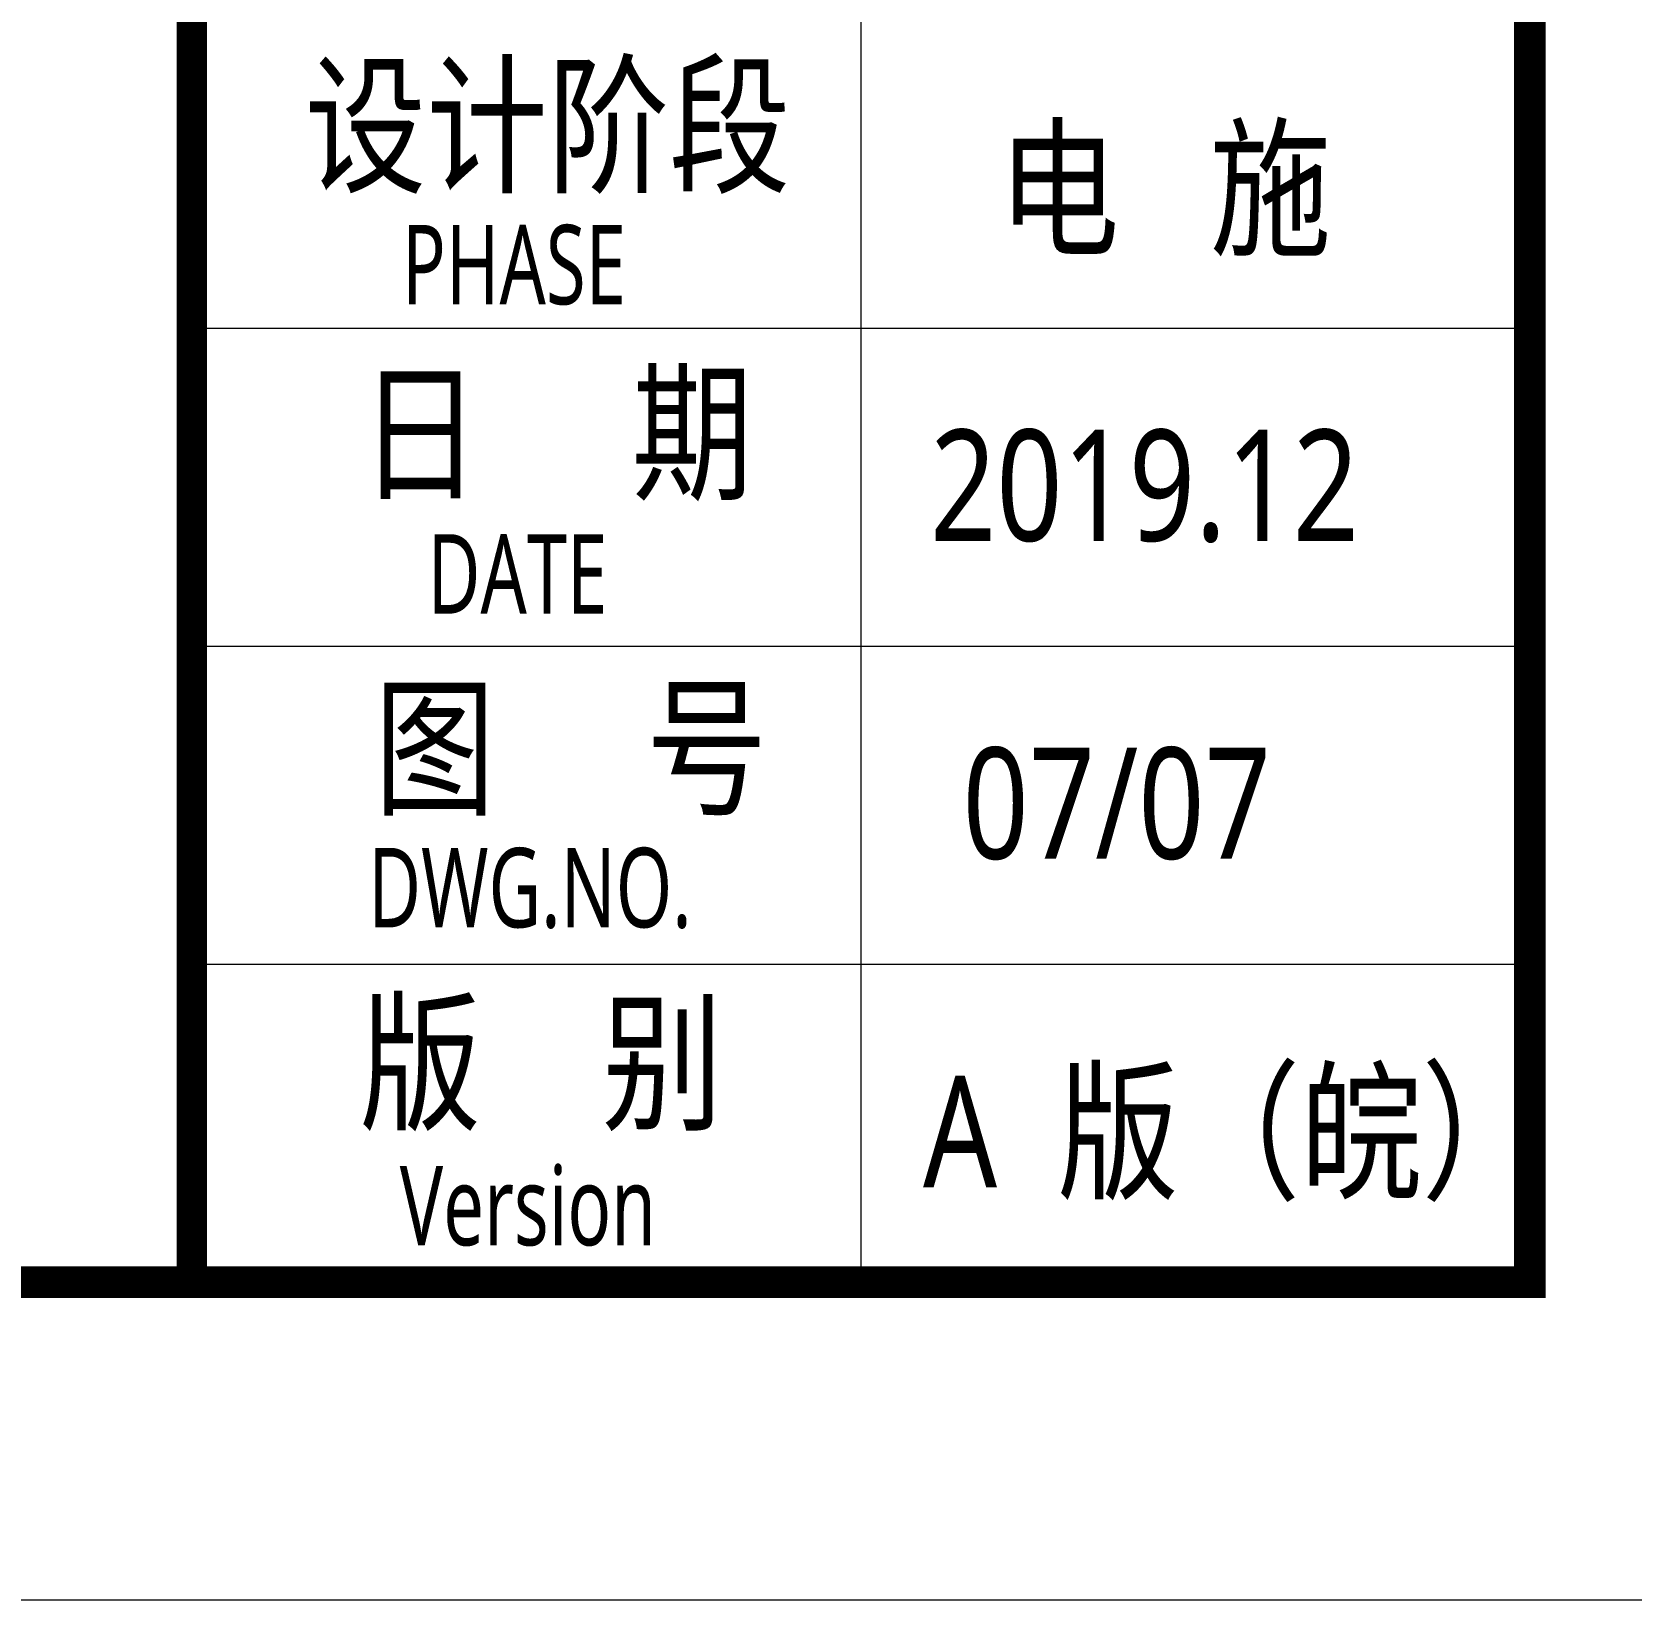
# Model space of a CAD drawing. Header units: inches. Extents: x -3272461 to -2504170, y 403793 to 1071042.
# Drawn here: x -2949271 to -2941720, y 492131 to 499529 of the extents above; entities that cross this region are included whole.
import ezdxf
from ezdxf.enums import TextEntityAlignment as Align

# ---------------------------------------------------------------- set-up
doc = ezdxf.new("R2010")
doc.units = ezdxf.units.IN
doc.header["$LTSCALE"] = 1000
doc.header["$MEASUREMENT"] = 0
doc.layers.get('0').update_dxf_attribs({"lineweight": 18})
doc.layers.add('0-TK', color=4, linetype='Continuous', lineweight=18)
doc.layers.add('PUB_TITLE', color=153, linetype='Continuous', lineweight=18)
doc.styles.add('-黑体', font='', dxfattribs={"width": 0.7})
doc.styles.get('-黑体').set_extended_font_data('微软雅黑')

msp = doc.modelspace()

# ---------------------------------------------------------------- linework, layer by layer
at = {"layer": '0-TK'}
msp.add_lwpolyline([(-2948516.4, 493630.6, 144, 144, 0), (-2948516.4, 553630.6, 144, 144, 0)], format="xyseb", dxfattribs=at)
at = {"layer": 'PUB_TITLE'}
for p, q in [((-2945359.3, 512806.8), (-2945359.3, 493630.6)), ((-2948516.4, 498130.6), (-2942202.2, 498130.6)), ((-2948516.4, 496630.6), (-2942202.2, 496630.6)), ((-2948516.4, 495130.6), (-2942202.2, 495130.6)), ((-2948516.4, 493630.6), (-2942202.2, 493630.6))]:
    msp.add_line(p, q, dxfattribs=at)
msp.add_lwpolyline([(-2940702.2, 492130.6), (-2940702.2, 555130.6), (-3029802.2, 555130.6), (-3029802.2, 492130.6)], close=True, dxfattribs=at)
msp.add_lwpolyline([(-2942202.2, 493630.6, 150, 150, 0), (-2942202.2, 553630.6, 150, 150, 0), (-3026052.2, 553630.6, 150, 150, 0), (-3026052.2, 493630.6, 150, 150, 0)], format="xyseb", close=True, dxfattribs=at)

# ---------------------------------------------------------------- texts
at = {"style": '-黑体'}
for s, height, width, p in [('设计阶段', 525, 0.8, (-2947982.9, 499087.4)), ('PHASE', 375, 0.7, (-2947524.4, 498431.2)), ('DATE', 375, 0.7, (-2947403.7, 496971.7)), ('DWG.NO.', 375, 0.7, (-2947684.1, 495491.5)), ('Version', 375, 0.7, (-2947535.3, 493991.4))]:
    msp.add_text(s, height=height, dxfattribs=dict(at, width=width)).set_placement(p, align=Align.MIDDLE_LEFT)
at = {"color": 1, "style": '-黑体', "width": 0.8}
msp.add_text('2019.12', height=525, dxfattribs=at).set_placement((-2945033.1, 497127.7))
at = {"style": '-黑体', "width": 0.8}
msp.add_text('07/07', height=525, dxfattribs=at).set_placement((-2944879.5, 495627.7))
at = {"char_height": 525, "style": '-黑体'}
for s, insert, width, attachment_point in [('{\\W0.8;电   施}', (-2944712.4, 498469.9), 2340.23, 7), ('{\\W0.8;日     期}', (-2947725.3, 497606.9), 2715.869, 4), ('{\\W0.8;图     号}', (-2946728.1, 496123), 2828.024, 5), ('{\\W0.8;版    别}', (-2946866.9, 494634.5), 2580.102, 5), ('{\\W0.8;A  版（皖）}', (-2945065.8, 494008.3), 3857.274, 7)]:
    msp.add_mtext(s, dxfattribs=dict(at, insert=insert, width=width, attachment_point=attachment_point))

doc.saveas('drawing.dxf')
